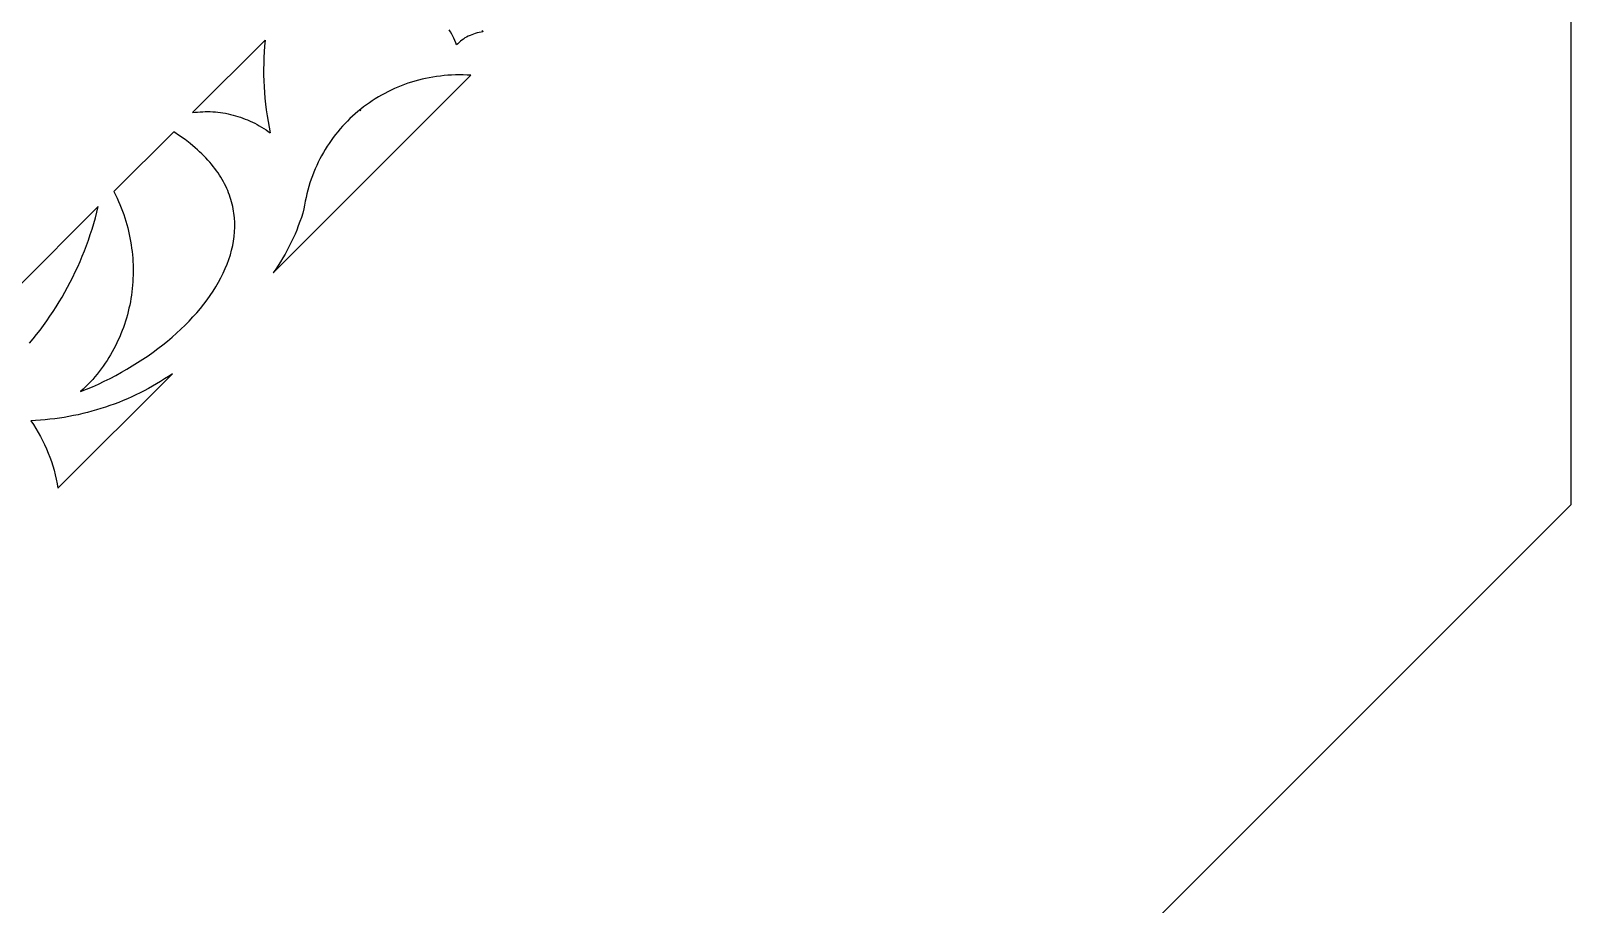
# Model space of a CAD drawing. Extents: x -555 to 555, y -555 to 555.
# Drawn here: x 363.1 to 555, y -279.7 to -170.8 of the extents above; entities that cross this region are included whole.
import ezdxf

# ---------------------------------------------------------------- set-up
doc = ezdxf.new("R2010")
doc.units = 0
doc.layers.add('LAYER_1', color=18, linetype='CONTINUOUS')

msp = doc.modelspace()

# ---------------------------------------------------------------- linework, layer by layer
at = {"layer": 'LAYER_1'}
for points in [[(229.89, -555), (555, -229.89), (555, 229.89), (229.89, 555), (-229.89, 555), (-555, 229.89), (-555, -229.89), (-229.89, -555)], [(417.95, -176.38), (417.47, -176.35), (416.99, -176.33), (416.51, -176.33), (416.03, -176.34), (415.55, -176.35), (415.08, -176.38), (414.61, -176.42), (414.15, -176.47), (413.68, -176.53), (413.22, -176.6), (412.77, -176.68), (412.31, -176.77), (411.86, -176.87), (411.42, -176.98), (410.98, -177.11), (410.54, -177.24), (410.11, -177.38), (409.68, -177.53), (409.26, -177.69), (408.84, -177.86), (408.42, -178.04), (408.01, -178.23), (407.61, -178.43), (407.21, -178.63), (406.82, -178.85), (406.43, -179.07), (406.04, -179.3), (405.67, -179.55), (405.3, -179.8), (404.93, -180.05), (404.57, -180.32), (404.22, -180.6), (403.88, -180.88), (403.54, -181.17), (403.21, -181.47), (402.88, -181.77), (402.56, -182.09), (402.25, -182.41), (401.95, -182.74), (401.65, -183.07), (401.36, -183.42), (401.08, -183.77), (400.81, -184.12), (400.55, -184.49), (400.29, -184.86), (400.04, -185.23), (399.8, -185.62), (399.57, -186.01), (399.35, -186.4), (399.14, -186.81), (398.93, -187.21), (398.74, -187.63), (398.55, -188.05), (398.37, -188.47), (398.21, -188.91), (398.05, -189.34), (397.9, -189.79), (397.76, -190.23), (397.64, -190.69), (397.52, -191.14), (397.41, -191.61), (397.32, -192.08), (397.23, -192.55), (397.16, -193.02), (397, -193.56), (396.83, -194.1), (396.65, -194.62), (396.45, -195.15), (396.25, -195.67), (396.04, -196.18), (395.81, -196.69), (395.58, -197.19), (395.33, -197.69), (395.08, -198.18), (394.81, -198.67), (394.53, -199.15), (394.25, -199.62), (393.95, -200.09), (393.64, -200.55), (393.33, -201.01)], [(369.32, -215.81), (370.08, -215.51), (370.82, -215.19), (371.55, -214.86), (372.28, -214.51), (373, -214.15), (373.71, -213.79), (374.41, -213.4), (375.09, -213.01), (375.77, -212.61), (376.44, -212.19), (377.09, -211.77), (377.73, -211.33), (378.36, -210.89), (378.97, -210.43), (379.57, -209.97), (380.16, -209.5), (380.73, -209.02), (381.28, -208.53), (381.82, -208.03), (382.34, -207.53), (382.84, -207.02), (383.33, -206.5), (383.8, -205.98), (384.25, -205.45), (384.68, -204.91), (385.09, -204.37), (385.48, -203.83), (385.85, -203.28), (386.19, -202.73), (386.52, -202.17), (386.82, -201.61), (387.1, -201.04), (387.36, -200.48), (387.59, -199.91), (387.8, -199.34), (387.99, -198.76), (388.15, -198.19), (388.28, -197.61), (388.38, -197.04), (388.46, -196.46), (388.52, -195.88), (388.54, -195.31), (388.53, -194.73), (388.5, -194.16), (388.44, -193.58), (388.39, -193.3), (388.34, -193.01), (388.29, -192.73), (388.22, -192.44), (388.15, -192.16), (388.06, -191.88), (387.97, -191.59), (387.88, -191.31), (387.77, -191.03), (387.66, -190.75), (387.54, -190.47), (387.41, -190.19), (387.27, -189.92), (387.12, -189.64), (386.97, -189.37), (386.8, -189.09), (386.63, -188.82), (386.45, -188.55), (386.26, -188.28), (386.06, -188.01), (385.86, -187.74), (385.64, -187.47), (385.42, -187.21), (385.18, -186.94), (384.94, -186.68), (384.69, -186.42), (384.43, -186.16), (384.16, -185.91), (383.88, -185.65), (383.59, -185.4), (382.99, -184.89), (382.34, -184.4), (381.66, -183.91), (380.94, -183.43), (373.48, -190.88), (373.68, -191.28), (373.87, -191.68), (374.06, -192.09), (374.23, -192.49), (374.39, -192.9), (374.55, -193.31), (374.7, -193.73), (374.83, -194.14), (374.96, -194.55), (375.08, -194.97), (375.2, -195.39), (375.3, -195.81), (375.4, -196.23), (375.48, -196.65), (375.56, -197.07), (375.63, -197.49), (375.69, -197.91), (375.75, -198.33), (375.79, -198.75), (375.83, -199.18), (375.85, -199.6), (375.87, -200.02), (375.88, -200.44), (375.88, -200.86), (375.88, -201.28), (375.86, -201.7), (375.84, -202.12), (375.81, -202.54), (375.77, -202.95), (375.72, -203.37), (375.67, -203.78), (375.6, -204.19), (375.53, -204.61), (375.45, -205.01), (375.36, -205.42), (375.27, -205.83), (375.16, -206.23), (375.05, -206.63), (374.93, -207.03), (374.8, -207.42), (374.66, -207.81), (374.52, -208.2), (374.36, -208.59), (374.2, -208.98), (374.03, -209.36), (373.86, -209.73), (373.67, -210.11), (373.48, -210.48), (373.28, -210.84), (373.07, -211.21), (372.85, -211.57), (372.63, -211.92), (372.39, -212.27), (372.15, -212.62), (371.91, -212.96), (371.65, -213.3), (371.39, -213.63), (371.11, -213.96), (370.84, -214.28), (370.55, -214.6), (370.25, -214.91), (369.95, -215.21), (369.64, -215.51)], [(380.77, -213.57), (380.28, -213.9), (379.79, -214.22), (379.3, -214.53), (378.8, -214.83), (378.3, -215.13), (377.79, -215.41), (377.27, -215.69), (376.75, -215.95), (376.23, -216.21), (375.7, -216.46), (375.16, -216.7), (374.62, -216.92), (374.08, -217.14), (373.53, -217.35), (372.98, -217.55), (372.43, -217.74), (371.87, -217.92), (371.31, -218.09), (370.74, -218.25), (370.18, -218.4), (369.6, -218.55), (369.03, -218.68), (368.45, -218.8), (367.87, -218.91), (367.29, -219.01), (366.7, -219.1), (366.11, -219.18), (365.52, -219.25), (364.93, -219.31), (364.33, -219.36), (363.73, -219.4), (363.13, -219.43), (363.46, -219.9), (363.76, -220.39), (364.06, -220.89), (364.33, -221.39), (364.6, -221.9), (364.85, -222.41), (365.08, -222.93), (365.3, -223.46), (365.51, -223.99), (365.69, -224.53), (365.87, -225.07), (366.03, -225.61), (366.17, -226.16), (366.29, -226.72), (366.4, -227.28), (366.5, -227.84)]]:
    msp.add_lwpolyline(points, close=True, dxfattribs=at)
for points in [[(419.36, -170.75), (419.45, -170.98), (419.21, -171.01), (418.97, -171.05), (418.74, -171.1), (418.5, -171.17), (418.28, -171.24), (418.05, -171.32), (417.84, -171.41), (417.62, -171.51), (417.42, -171.62), (417.21, -171.73), (417.02, -171.86), (416.83, -171.99), (416.65, -172.13), (416.47, -172.28), (416.31, -172.44), (416.15, -172.6), (416.06, -172.32), (415.95, -172.04), (415.83, -171.77), (415.7, -171.5), (415.56, -171.24), (415.41, -170.98), (415.24, -170.73)], [(392.34, -172.01), (383.28, -181.03), (383.59, -180.99), (383.91, -180.96), (384.22, -180.93), (384.54, -180.92), (384.86, -180.91), (385.17, -180.91), (385.49, -180.91), (385.81, -180.93), (386.12, -180.95), (386.44, -180.98), (386.76, -181.02), (387.07, -181.07), (387.38, -181.12), (387.7, -181.19), (388.01, -181.26), (388.32, -181.33), (388.63, -181.42), (388.93, -181.51), (389.24, -181.61), (389.54, -181.72), (389.84, -181.83), (390.14, -181.95), (390.44, -182.08), (390.73, -182.22), (391.02, -182.36), (391.31, -182.51), (391.59, -182.67), (391.87, -182.84), (392.15, -183.01), (392.43, -183.19), (392.7, -183.37), (392.96, -183.57)], [(392.34, -172), (392.26, -172.73), (392.21, -173.45), (392.17, -174.18), (392.14, -174.9), (392.13, -175.63), (392.13, -176.36), (392.15, -177.08), (392.18, -177.81), (392.23, -178.53), (392.29, -179.25), (392.37, -179.98), (392.46, -180.7), (392.56, -181.42), (392.68, -182.14), (392.82, -182.85), (392.96, -183.57)], [(404.1, -180.69), (404.23, -180.76)], [(362.97, -209.78), (363.42, -209.24), (363.86, -208.69), (364.29, -208.13), (364.71, -207.57), (365.12, -206.99), (365.52, -206.41), (365.91, -205.83), (366.29, -205.23), (366.66, -204.63), (367.02, -204.02), (367.37, -203.41), (367.71, -202.79), (368.04, -202.16), (368.36, -201.52), (368.67, -200.88), (368.97, -200.24), (369.26, -199.58), (369.54, -198.92), (369.8, -198.26), (370.06, -197.59), (370.3, -196.91), (370.54, -196.22), (370.76, -195.54), (370.97, -194.84), (371.17, -194.14), (371.35, -193.44), (371.53, -192.73), (340.97, -223.39)]]:
    msp.add_lwpolyline(points, dxfattribs=at)

doc.saveas('drawing.dxf')
